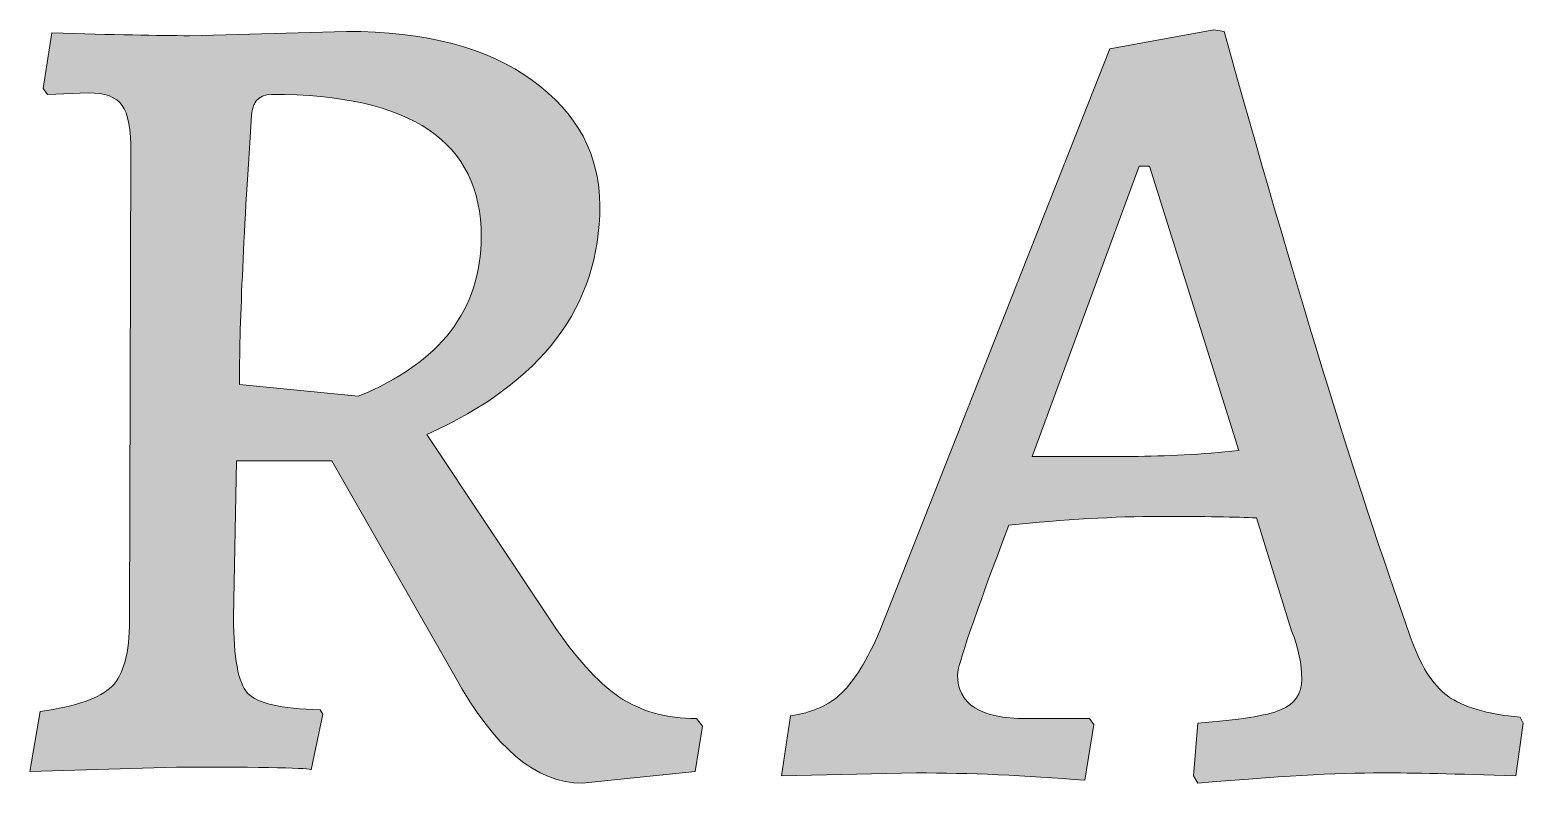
# Model space of a CAD drawing. Header units: inches. Extents: x 30.74 to 38.28, y -31.94 to -24.48.
# Drawn here: x 32.452 to 33.934, y -25.427 to -24.679 of the extents above; entities that cross this region are included whole.
import ezdxf

# ---------------------------------------------------------------- set-up
doc = ezdxf.new("R2010")
doc.units = ezdxf.units.IN
doc.header["$MEASUREMENT"] = 0
doc.layers.add('Layer 3', color=7, linetype='Continuous')

msp = doc.modelspace()

# ---------------------------------------------------------------- hatches: boundary and pattern name
at = {"layer": 'Layer 3', "true_color": 0xffffff}
h = msp.add_hatch(color=7, dxfattribs=at)
h.dxf.hatch_style = 2
edge = h.paths.add_edge_path()
edge.add_spline(control_points=[(32.9511, -24.7295), (32.9957, -24.7619), (33.0179, -24.8034), (33.0179, -24.8538), (33.0179, -24.9536), (32.9608, -25.0292), (32.8464, -25.0806), (32.8464, -25.0806), (32.97, -25.2666), (32.97, -25.2666), (32.9932, -25.3015), (33.0155, -25.3263), (33.0368, -25.3408), (33.0582, -25.3554), (33.0839, -25.3626), (33.1139, -25.3626), (33.1139, -25.3626), (33.1197, -25.3699), (33.1197, -25.3699), (33.1197, -25.3699), (33.1124, -25.415), (33.1124, -25.415), (33.1124, -25.415), (33.0005, -25.4266), (33.0005, -25.4266), (32.9549, -25.4266), (32.9128, -25.3912), (32.874, -25.3205), (32.874, -25.3205), (32.7519, -25.1067), (32.7519, -25.1067), (32.7519, -25.1067), (32.6574, -25.1067), (32.6574, -25.1067), (32.6574, -25.1067), (32.6545, -25.2623), (32.6545, -25.2623), (32.6545, -25.3021), (32.6591, -25.327), (32.6683, -25.3372), (32.6775, -25.3473), (32.7015, -25.3529), (32.7403, -25.3539), (32.7403, -25.3539), (32.7432, -25.3582), (32.7432, -25.3582), (32.7432, -25.3582), (32.7316, -25.4135), (32.7316, -25.4135), (32.7316, -25.4115), (32.687, -25.4106), (32.5978, -25.4106), (32.5978, -25.4106), (32.4524, -25.415), (32.4524, -25.415), (32.4524, -25.415), (32.4626, -25.3554), (32.4626, -25.3554), (32.4984, -25.3505), (32.5222, -25.3423), (32.5338, -25.3306), (32.5455, -25.319), (32.5513, -25.2972), (32.5513, -25.2652), (32.5513, -25.2652), (32.5527, -24.8014), (32.5527, -24.8014), (32.5527, -24.7782), (32.5498, -24.7624), (32.544, -24.7542), (32.5382, -24.7459), (32.527, -24.7418), (32.5106, -24.7418), (32.5106, -24.7418), (32.4699, -24.7433), (32.4699, -24.7433), (32.4699, -24.7433), (32.4655, -24.7375), (32.4655, -24.7375), (32.4655, -24.7375), (32.4742, -24.6822), (32.4742, -24.6822), (32.5353, -24.6842), (32.5809, -24.6851), (32.6109, -24.6851), (32.6109, -24.6851), (32.7664, -24.6808), (32.7664, -24.6808), (32.8449, -24.6808), (32.9065, -24.697), (32.9511, -24.7295)], knot_values=[0, 0, 0, 0, 1, 1, 1, 2, 2, 2, 3, 3, 3, 4, 4, 4, 5, 5, 5, 6, 6, 6, 7, 7, 7, 8, 8, 8, 9, 9, 9, 10, 10, 10, 11, 11, 11, 12, 12, 12, 13, 13, 13, 14, 14, 14, 15, 15, 15, 16, 16, 16, 17, 17, 17, 18, 18, 18, 19, 19, 19, 20, 20, 20, 21, 21, 21, 22, 22, 22, 23, 23, 23, 24, 24, 24, 25, 25, 25, 26, 26, 26, 27, 27, 27, 28, 28, 28, 29, 29, 29, 30, 30, 30, 30], degree=3, periodic=1)
edge = h.paths.add_edge_path()
edge.add_spline(control_points=[(32.7781, -25.0428), (32.8595, -25.0098), (32.9002, -24.957), (32.9002, -24.8843), (32.9002, -24.7903), (32.8309, -24.7433), (32.6923, -24.7433), (32.6787, -24.7433), (32.6719, -24.752), (32.6719, -24.7695), (32.6642, -24.8877), (32.6603, -24.975), (32.6603, -25.0311), (32.6603, -25.0311), (32.7781, -25.0428), (32.7781, -25.0428)], knot_values=[0, 0, 0, 0, 1, 1, 1, 2, 2, 2, 3, 3, 3, 4, 4, 4, 5, 5, 5, 5], degree=3, periodic=1)
h = msp.add_hatch(color=7, dxfattribs=at)
h.dxf.hatch_style = 2
edge = h.paths.add_edge_path()
edge.add_spline(control_points=[(33.9266, -25.4193), (33.8675, -25.4174), (33.8234, -25.4164), (33.7943, -25.4164), (33.7487, -25.4164), (33.6877, -25.4198), (33.6111, -25.4266), (33.6111, -25.4266), (33.6068, -25.4193), (33.6068, -25.4193), (33.6068, -25.4193), (33.6111, -25.367), (33.6111, -25.367), (33.6518, -25.3641), (33.6792, -25.3597), (33.6933, -25.3539), (33.7073, -25.3481), (33.7143, -25.3379), (33.7143, -25.3233), (33.7143, -25.3088), (33.711, -25.2928), (33.7042, -25.2754), (33.7042, -25.2754), (33.6693, -25.1634), (33.6693, -25.1634), (33.6499, -25.1625), (33.6179, -25.162), (33.5733, -25.162), (33.5288, -25.162), (33.4788, -25.1649), (33.4236, -25.1707), (33.3896, -25.2608), (33.3727, -25.3102), (33.3727, -25.319), (33.3727, -25.3481), (33.3955, -25.3626), (33.441, -25.3626), (33.441, -25.3626), (33.5036, -25.3626), (33.5036, -25.3626), (33.5036, -25.3626), (33.5079, -25.3684), (33.5079, -25.3684), (33.5079, -25.3684), (33.4992, -25.4237), (33.4992, -25.4237), (33.44, -25.4188), (33.3843, -25.4164), (33.332, -25.4164), (33.332, -25.4164), (33.1982, -25.4193), (33.1982, -25.4193), (33.1982, -25.4193), (33.207, -25.3597), (33.207, -25.3597), (33.2283, -25.3568), (33.2453, -25.3493), (33.2578, -25.3372), (33.2704, -25.3251), (33.283, -25.3045), (33.2957, -25.2754), (33.2957, -25.2754), (33.5239, -24.6982), (33.5239, -24.6982), (33.5239, -24.6982), (33.6271, -24.6793), (33.6271, -24.6793), (33.6271, -24.6793), (33.6373, -24.6808), (33.6373, -24.6808), (33.7051, -24.925), (33.7667, -25.1252), (33.8219, -25.2812), (33.8316, -25.3093), (33.844, -25.3289), (33.859, -25.3401), (33.874, -25.3512), (33.898, -25.3582), (33.931, -25.3611), (33.931, -25.3611), (33.9339, -25.367), (33.9339, -25.367), (33.9339, -25.367), (33.9266, -25.4193), (33.9266, -25.4193)], knot_values=[0, 0, 0, 0, 1, 1, 1, 2, 2, 2, 3, 3, 3, 4, 4, 4, 5, 5, 5, 6, 6, 6, 7, 7, 7, 8, 8, 8, 9, 9, 9, 10, 10, 10, 11, 11, 11, 12, 12, 12, 13, 13, 13, 14, 14, 14, 15, 15, 15, 16, 16, 16, 17, 17, 17, 18, 18, 18, 19, 19, 19, 20, 20, 20, 21, 21, 21, 22, 22, 22, 23, 23, 23, 24, 24, 24, 25, 25, 25, 26, 26, 26, 27, 27, 27, 28, 28, 28, 28], degree=3, periodic=1)
edge = h.paths.add_edge_path()
edge.add_spline(control_points=[(33.5457, -25.1024), (33.5796, -25.1024), (33.615, -25.1004), (33.6518, -25.0966), (33.6518, -25.0966), (33.5632, -24.8145), (33.5632, -24.8145), (33.5632, -24.8145), (33.553, -24.8145), (33.553, -24.8145), (33.553, -24.8145), (33.4468, -25.1024), (33.4468, -25.1024), (33.4468, -25.1024), (33.5457, -25.1024), (33.5457, -25.1024)], knot_values=[0, 0, 0, 0, 1, 1, 1, 2, 2, 2, 3, 3, 3, 4, 4, 4, 5, 5, 5, 5], degree=3, periodic=1)

# ---------------------------------------------------------------- linework, layer by layer
at = {"layer": 'Layer 3', "lineweight": 0}
for points, knots in [([(32.9511, -24.7295), (32.9957, -24.7619), (33.0179, -24.8034), (33.0179, -24.8538), (33.0179, -24.9536), (32.9608, -25.0292), (32.8464, -25.0806), (32.8464, -25.0806), (32.97, -25.2666), (32.97, -25.2666), (32.9932, -25.3015), (33.0155, -25.3263), (33.0368, -25.3408), (33.0582, -25.3554), (33.0839, -25.3626), (33.1139, -25.3626), (33.1139, -25.3626), (33.1197, -25.3699), (33.1197, -25.3699), (33.1197, -25.3699), (33.1124, -25.415), (33.1124, -25.415), (33.1124, -25.415), (33.0005, -25.4266), (33.0005, -25.4266), (32.9549, -25.4266), (32.9128, -25.3912), (32.874, -25.3205), (32.874, -25.3205), (32.7519, -25.1067), (32.7519, -25.1067), (32.7519, -25.1067), (32.6574, -25.1067), (32.6574, -25.1067), (32.6574, -25.1067), (32.6545, -25.2623), (32.6545, -25.2623), (32.6545, -25.3021), (32.6591, -25.327), (32.6683, -25.3372), (32.6775, -25.3473), (32.7015, -25.3529), (32.7403, -25.3539), (32.7403, -25.3539), (32.7432, -25.3582), (32.7432, -25.3582), (32.7432, -25.3582), (32.7316, -25.4135), (32.7316, -25.4135), (32.7316, -25.4115), (32.687, -25.4106), (32.5978, -25.4106), (32.5978, -25.4106), (32.4524, -25.415), (32.4524, -25.415), (32.4524, -25.415), (32.4626, -25.3554), (32.4626, -25.3554), (32.4984, -25.3505), (32.5222, -25.3423), (32.5338, -25.3306), (32.5455, -25.319), (32.5513, -25.2972), (32.5513, -25.2652), (32.5513, -25.2652), (32.5527, -24.8014), (32.5527, -24.8014), (32.5527, -24.7782), (32.5498, -24.7624), (32.544, -24.7542), (32.5382, -24.7459), (32.527, -24.7418), (32.5106, -24.7418), (32.5106, -24.7418), (32.4699, -24.7433), (32.4699, -24.7433), (32.4699, -24.7433), (32.4655, -24.7375), (32.4655, -24.7375), (32.4655, -24.7375), (32.4742, -24.6822), (32.4742, -24.6822), (32.5353, -24.6842), (32.5809, -24.6851), (32.6109, -24.6851), (32.6109, -24.6851), (32.7664, -24.6808), (32.7664, -24.6808), (32.8449, -24.6808), (32.9065, -24.697), (32.9511, -24.7295)], [0, 0, 0, 0, 1, 1, 1, 2, 2, 2, 3, 3, 3, 4, 4, 4, 5, 5, 5, 6, 6, 6, 7, 7, 7, 8, 8, 8, 9, 9, 9, 10, 10, 10, 11, 11, 11, 12, 12, 12, 13, 13, 13, 14, 14, 14, 15, 15, 15, 16, 16, 16, 17, 17, 17, 18, 18, 18, 19, 19, 19, 20, 20, 20, 21, 21, 21, 22, 22, 22, 23, 23, 23, 24, 24, 24, 25, 25, 25, 26, 26, 26, 27, 27, 27, 28, 28, 28, 29, 29, 29, 30, 30, 30, 30]), ([(33.9266, -25.4193), (33.8675, -25.4174), (33.8234, -25.4164), (33.7943, -25.4164), (33.7487, -25.4164), (33.6877, -25.4198), (33.6111, -25.4266), (33.6111, -25.4266), (33.6068, -25.4193), (33.6068, -25.4193), (33.6068, -25.4193), (33.6111, -25.367), (33.6111, -25.367), (33.6518, -25.3641), (33.6792, -25.3597), (33.6933, -25.3539), (33.7073, -25.3481), (33.7143, -25.3379), (33.7143, -25.3233), (33.7143, -25.3088), (33.711, -25.2928), (33.7042, -25.2754), (33.7042, -25.2754), (33.6693, -25.1634), (33.6693, -25.1634), (33.6499, -25.1625), (33.6179, -25.162), (33.5733, -25.162), (33.5288, -25.162), (33.4788, -25.1649), (33.4236, -25.1707), (33.3896, -25.2608), (33.3727, -25.3102), (33.3727, -25.319), (33.3727, -25.3481), (33.3955, -25.3626), (33.441, -25.3626), (33.441, -25.3626), (33.5036, -25.3626), (33.5036, -25.3626), (33.5036, -25.3626), (33.5079, -25.3684), (33.5079, -25.3684), (33.5079, -25.3684), (33.4992, -25.4237), (33.4992, -25.4237), (33.44, -25.4188), (33.3843, -25.4164), (33.332, -25.4164), (33.332, -25.4164), (33.1982, -25.4193), (33.1982, -25.4193), (33.1982, -25.4193), (33.207, -25.3597), (33.207, -25.3597), (33.2283, -25.3568), (33.2453, -25.3493), (33.2578, -25.3372), (33.2704, -25.3251), (33.283, -25.3045), (33.2957, -25.2754), (33.2957, -25.2754), (33.5239, -24.6982), (33.5239, -24.6982), (33.5239, -24.6982), (33.6271, -24.6793), (33.6271, -24.6793), (33.6271, -24.6793), (33.6373, -24.6808), (33.6373, -24.6808), (33.7051, -24.925), (33.7667, -25.1252), (33.8219, -25.2812), (33.8316, -25.3093), (33.844, -25.3289), (33.859, -25.3401), (33.874, -25.3512), (33.898, -25.3582), (33.931, -25.3611), (33.931, -25.3611), (33.9339, -25.367), (33.9339, -25.367), (33.9339, -25.367), (33.9266, -25.4193), (33.9266, -25.4193)], [0, 0, 0, 0, 1, 1, 1, 2, 2, 2, 3, 3, 3, 4, 4, 4, 5, 5, 5, 6, 6, 6, 7, 7, 7, 8, 8, 8, 9, 9, 9, 10, 10, 10, 11, 11, 11, 12, 12, 12, 13, 13, 13, 14, 14, 14, 15, 15, 15, 16, 16, 16, 17, 17, 17, 18, 18, 18, 19, 19, 19, 20, 20, 20, 21, 21, 21, 22, 22, 22, 23, 23, 23, 24, 24, 24, 25, 25, 25, 26, 26, 26, 27, 27, 27, 28, 28, 28, 28]), ([(32.7781, -25.0428), (32.8595, -25.0098), (32.9002, -24.957), (32.9002, -24.8843), (32.9002, -24.7903), (32.8309, -24.7433), (32.6923, -24.7433), (32.6787, -24.7433), (32.6719, -24.752), (32.6719, -24.7695), (32.6642, -24.8877), (32.6603, -24.975), (32.6603, -25.0311), (32.6603, -25.0311), (32.7781, -25.0428), (32.7781, -25.0428)], [0, 0, 0, 0, 1, 1, 1, 2, 2, 2, 3, 3, 3, 4, 4, 4, 5, 5, 5, 5]), ([(33.5457, -25.1024), (33.5796, -25.1024), (33.615, -25.1004), (33.6518, -25.0966), (33.6518, -25.0966), (33.5632, -24.8145), (33.5632, -24.8145), (33.5632, -24.8145), (33.553, -24.8145), (33.553, -24.8145), (33.553, -24.8145), (33.4468, -25.1024), (33.4468, -25.1024), (33.4468, -25.1024), (33.5457, -25.1024), (33.5457, -25.1024)], [0, 0, 0, 0, 1, 1, 1, 2, 2, 2, 3, 3, 3, 4, 4, 4, 5, 5, 5, 5])]:
    msp.add_open_spline(points, degree=3, knots=knots, dxfattribs=at)

doc.saveas('drawing.dxf')
